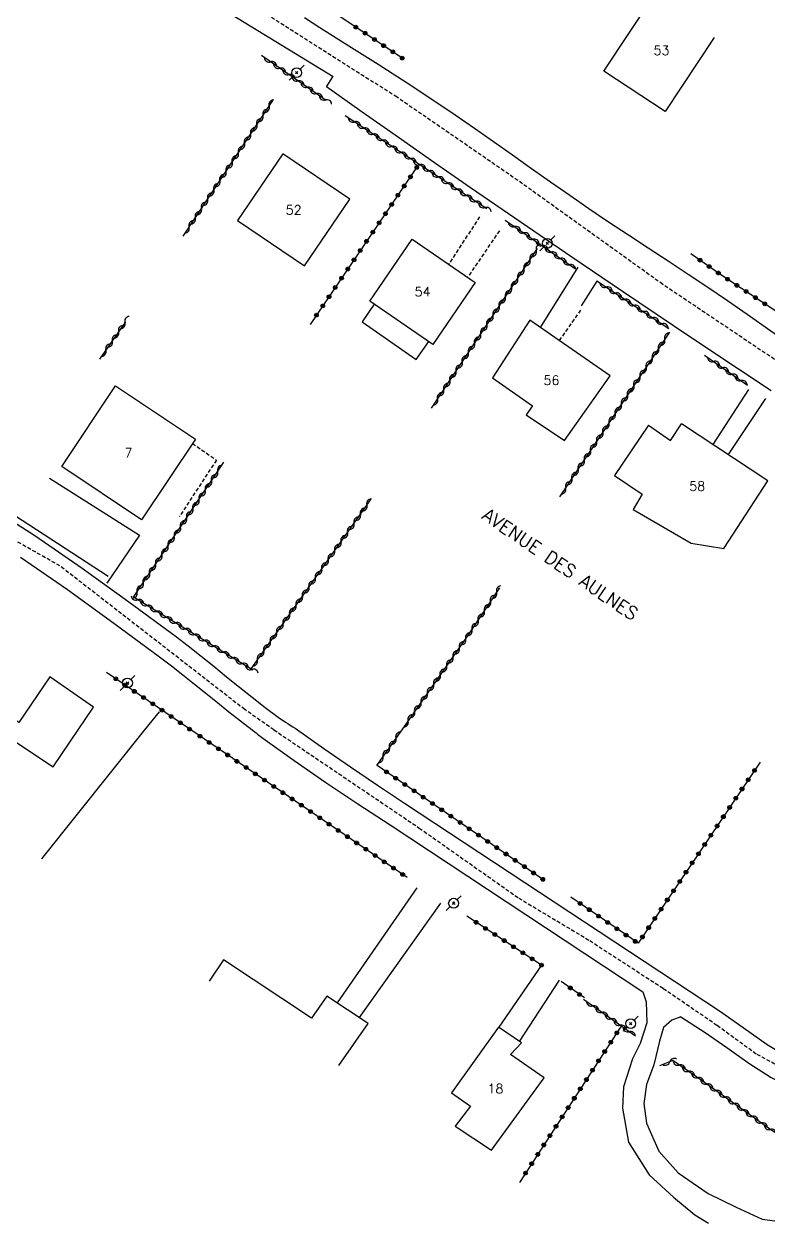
# Model space of a CAD drawing. Header units: millimetres. Extents: x 159000 to 160001, y 158000 to 159001.
# Drawn here: x 159566.9 to 159667, y 158104.7 to 158266 of the extents above; entities that cross this region are included whole.
import ezdxf
from ezdxf.enums import TextEntityAlignment as Align

# ---------------------------------------------------------------- set-up
doc = ezdxf.new("R2010")
doc.units = ezdxf.units.MM
doc.linetypes.add('DASHED', pattern=[0.75, 0.5, -0.25])
doc.layers.get('0').update_dxf_attribs({"linetype": 'CONTINUOUS'})
for name, color, linetype in [('W0001', 6, 'DASHED'), ('W0008', 7, 'CONTINUOUS'), ('W0017', 7, 'CONTINUOUS'), ('W0071', 7, 'CONTINUOUS'), ('W0101', 7, 'CONTINUOUS'), ('W0104', 1, 'CONTINUOUS'), ('W0112', 1, 'DASHED'), ('W0303', 7, 'CONTINUOUS'), ('W0310', 3, 'CONTINUOUS'), ('W0323', 7, 'CONTINUOUS'), ('W0330', 7, 'CONTINUOUS'), ('W0473', 7, 'CONTINUOUS'), ('W0989', 7, 'CONTINUOUS'), ('W0991', 7, 'CONTINUOUS')]:
    doc.layers.add(name, color=color, linetype=linetype)
doc.styles.get("Standard").update_dxf_attribs({"font": 'romans.shx', "width": 0.85})

# ---------------------------------------------------------------- blocks, each defined once
blk = doc.blocks.new('T473')
for p, q in [((-0.166667, 0.166667), (0.166667, -0.166667)), ((-0.166667, -0.166667), (0.166667, 0.166667)), ((0.500001, 0.500001), (1.000002, 1.000002)), ((-1.000002, -1.000002), (-0.500001, -0.500001))]:
    blk.add_line(p, q)
blk.add_ellipse((0, 0), major_axis=(0.471405, 0.471405), ratio=1, start_param=5.4977871438, end_param=11.780972451)
blk = doc.blocks.new('t323o')
at = {"color": 0, "linetype": 'Continuous'}
for radius in [0.25, 0.15]:
    blk.add_circle((0, 0), radius, dxfattribs=at)
blk = doc.blocks.new('t310o')
at = {"color": 0, "linetype": 'Continuous'}
for centre, start, end in [((-0.5, 0.38), 216.8699, 323.1304), ((0.5, -0.37), 36.8699, 143.1303)]:
    blk.add_arc(centre, 0.625, start, end, dxfattribs=at)

msp = doc.modelspace()

# ---------------------------------------------------------------- linework, layer by layer
at = {"layer": 'W0001'}
for points in [[(159600.54, 158171), (159596.61, 158173.73), (159571.76, 158193.05), (159545.31, 158208.02), (159529.65, 158217.99), (159518.74, 158225.31), (159515.91, 158228.78), (159514.41, 158232.03), (159513.46, 158236.65), (159514.14, 158243.34), (159518.14, 158249.91), (159524.41, 158258.2), (159536.58, 158276.33), (159544.67, 158288.21), (159552.81, 158299.14)], [(159741.56, 158171), (159730.37, 158177.59), (159718.16, 158184.75), (159703.61, 158194.06), (159688.88, 158205.98), (159672.21, 158217.91), (159652.84, 158230.92), (159633.35, 158244.9), (159617.09, 158256.1), (159599.03, 158267.56), (159578.3, 158282.08), (159564.34, 158291.2), (159552.81, 158299.14)], [(159600.54, 158171), (159620.08, 158157.8), (159633.45, 158148.38), (159643.01, 158142.65), (159652.9, 158136.23), (159660.15, 158131.26), (159665.47, 158127.37), (159670.15, 158124.92), (159676.75, 158122.82), (159685.62, 158122.15), (159693.5, 158122.4), (159701.82, 158123.81), (159710.91, 158125.98), (159720.93, 158128.64), (159731.75, 158131.66), (159745.98, 158135.63), (159756.23, 158139.19), (159768.12, 158144.71), (159776.26, 158148.2)]]:
    msp.add_lwpolyline(points, dxfattribs=at)
at = {"layer": 'W0008'}
for points in [[(159608.49, 158258.87), (159592.29, 158268.77)], [(159670.53, 158222.4), (159664.17, 158226.9), (159661.54, 158228.72), (159658.89, 158230.51), (159656.23, 158232.28), (159653.56, 158234.04), (159650.88, 158235.79), (159648.21, 158237.54), (159645.55, 158239.31), (159642.9, 158241.11), (159640.32, 158242.88), (159637.75, 158244.68), (159635.19, 158246.49), (159632.64, 158248.31), (159630.08, 158250.12), (159627.51, 158251.92), (159624.93, 158253.7), (159622.33, 158255.46), (159618.45, 158258.01), (159614.54, 158260.51), (159610.62, 158262.98), (159606.7, 158265.46), (159604.63, 158266.77)], [(159607.59, 158257.5), (159608.48, 158258.87)], [(159667.4, 158216.63), (159663.02, 158219.53), (159658.64, 158222.43), (159654.27, 158225.35), (159647.43, 158229.97), (159640.6, 158234.6), (159633.79, 158239.26), (159626.99, 158243.93), (159622.13, 158247.3), (159617.27, 158250.69), (159612.42, 158254.08), (159607.59, 158257.5)]]:
    msp.add_lwpolyline(points, dxfattribs=at)
at = {"layer": 'W0017'}
for points in [[(159636.39, 158225.14), (159641.44, 158233.26)], [(159643.94, 158231.38), (159641.86, 158228.06)], [(159664.36, 158216.8), (159659.55, 158209.41)], [(159666.63, 158215.58), (159661.61, 158208.05)], [(159570.35, 158204.86), (159582.45, 158197.18), (159578.07, 158190.74)], [(159619.74, 158149.75), (159609.05, 158134.27)], [(159622.94, 158147.71), (159611.99, 158132.31)], [(159636.53, 158139.36), (159630.8, 158130.99)], [(159633.56, 158129.1), (159638.94, 158137.35)], [(159650.17, 158135.78), (159650.6, 158134.4), (159650.7, 158131.58), (159649.79, 158128.79), (159648.75, 158126.77), (159647.56, 158122.99), (159647.42, 158120.13), (159648.23, 158115.52), (159650.98, 158111.14), (159654.25, 158108.16), (159657.16, 158105.77), (159658.97, 158104.66)], [(159655.25, 158132.42), (159654.04, 158131.95), (159652.92, 158130.96), (159652.41, 158129.13), (159651.61, 158125.96), (159650.66, 158123.29), (159650.29, 158120.76), (159650.65, 158118.11), (159652.3, 158114.33), (159654.92, 158111.39), (159658.95, 158108.61), (159662.71, 158106.81), (159666.18, 158105.2), (159669.23, 158104.79), (159671.67, 158105.57), (159673.3, 158107.65), (159674.42, 158111.7), (159674.64, 158112.78), (159674.75, 158115.23), (159674.33, 158117.6), (159673.49, 158119.79), (159670.62, 158122.57)]]:
    msp.add_lwpolyline(points, dxfattribs=at)
at = {"layer": 'W0071'}
for points in [[(159561.84, 158201.34), (159568.36, 158197.17), (159574.74, 158192.77), (159581.02, 158188.23), (159587.24, 158183.63), (159589.01, 158182.3), (159590.74, 158180.93), (159592.46, 158179.55), (159594.18, 158178.15), (159595.89, 158176.76), (159597.61, 158175.38), (159599.36, 158174.02), (159601.12, 158172.69), (159601.44, 158172.47), (159601.76, 158172.26), (159602.08, 158172.05), (159602.41, 158171.84), (159602.74, 158171.64), (159603.06, 158171.43), (159603.39, 158171.22), (159603.71, 158171)], [(159566.47, 158194.22), (159572.78, 158189.87), (159579, 158185.37), (159585.16, 158180.82), (159586.74, 158179.63), (159588.3, 158178.41), (159589.85, 158177.17), (159591.39, 158175.93), (159592.93, 158174.68), (159594.47, 158173.44), (159596.02, 158172.21), (159597.59, 158171)], [(159597.59, 158171), (159597.78, 158170.86), (159597.96, 158170.72), (159598.14, 158170.58), (159598.32, 158170.43), (159598.5, 158170.29), (159598.69, 158170.15), (159598.87, 158170.01), (159599.05, 158169.87), (159603.26, 158166.86), (159607.53, 158163.94), (159611.84, 158161.07), (159616.16, 158158.22), (159650.17, 158135.78)], [(159603.71, 158171), (159607.27, 158168.49), (159610.85, 158166.01), (159614.46, 158163.56), (159618.08, 158161.14), (159660.44, 158133.19), (159663.65, 158130.97), (159666.89, 158128.69), (159670.31, 158126.62)], [(159655.25, 158132.42), (159658.51, 158130.27), (159661.45, 158128.25), (159664.39, 158126.18), (159667.42, 158124.23), (159670.64, 158122.6)]]:
    msp.add_lwpolyline(points, dxfattribs=at)
at = {"layer": 'W0101'}
for points in [[(159659.73, 158264.14), (159653.13, 158254.18), (159644.91, 158259.63), (159651.63, 158269.79)], [(159650.89, 158211.97), (159646.33, 158205.2), (159650.06, 158202.69), (159648.85, 158200.64), (159656.67, 158196.1), (159661.06, 158195.4), (159666.97, 158204.52), (159655.37, 158212.17)], [(159650.89, 158211.97), (159653.89, 158209.94)], [(159653.89, 158209.94), (159655.37, 158212.17)], [(159607.67, 158135.19), (159605.59, 158132.24), (159593.76, 158140.05), (159591.83, 158137.18)], [(159609.28, 158125.87), (159613.21, 158131.5), (159607.67, 158135.19)]]:
    msp.add_lwpolyline(points, dxfattribs=at)
for points in [[(159610.73, 158242.38), (159601.74, 158248.49), (159595.65, 158239.53), (159604.63, 158233.42)], [(159627.59, 158231.19), (159621.92, 158222.86), (159613.45, 158228.66), (159619.14, 158237.03)], [(159629.91, 158218.36), (159635.32, 158214.6), (159634.45, 158213.37), (159639.63, 158209.94), (159645.76, 158218.62), (159634.97, 158226.13)], [(159582.73, 158199.26), (159572, 158206.41), (159579.23, 158217.27), (159589.97, 158210.11)], [(159630.74, 158131.03), (159624.42, 158122.18), (159626.98, 158120.39), (159624.92, 158117.7), (159629.78, 158114.45), (159636.89, 158124.19), (159632.37, 158127.32), (159633.85, 158128.9)]]:
    msp.add_lwpolyline(points, close=True, dxfattribs=at)
at = {"layer": 'W0104'}
for points in [[(159614.03, 158228.27), (159612.42, 158225.87), (159619.67, 158220.84), (159621.39, 158223.23)], [(159574.2, 158171), (159576.25, 158174.04), (159570.4, 158178.12), (159566.24, 158171.99), (159564.54, 158173.15)], [(159563.33, 158171), (159570.84, 158166.04), (159574.2, 158171)]]:
    msp.add_lwpolyline(points, dxfattribs=at)
at = {"layer": 'W0112'}
for points in [[(159628.18, 158240.01), (159624.04, 158233.64)], [(159630.86, 158238.15), (159626.58, 158231.88)], [(159641.77, 158227.46), (159638.91, 158223.38)], [(159589.59, 158209.54), (159592.8, 158207.29), (159587.78, 158199.65)]]:
    msp.add_lwpolyline(points, dxfattribs=at)
at = {"layer": 'W0303'}
msp.add_lwpolyline([(159563.69, 158201.14), (159578.25, 158191.7)], dxfattribs=at)
at = {"layer": 'W0310'}
for points in [[(159607.57, 158255.67), (159598.85, 158261.72)], [(159588.31, 158237.4), (159600.5, 158255.82)], [(159629.18, 158241.08), (159610.1, 158253.61)], [(159631.65, 158239.56), (159641.08, 158233.01)], [(159635.96, 158235.75), (159621.7, 158214.27)], [(159643.94, 158231.39), (159653.65, 158225)], [(159580.57, 158225.9), (159577.08, 158220.85)], [(159653.73, 158224.51), (159638.94, 158202.33)], [(159658.43, 158221.41), (159664.21, 158217.38)], [(159597.72, 158179.03), (159581.64, 158188.84), (159593.81, 158207.01)], [(159613.59, 158202.07), (159613.23, 158201.53), (159597.43, 158179.21)], [(159630.86, 158190.1), (159626.68, 158183.77), (159617.72, 158171)], [(159617.72, 158171), (159614.34, 158166.19)], [(159649.18, 158129.79), (159642.18, 158134.72)], [(159673.67, 158113.14), (159667.38, 158117.19), (159658.46, 158123.57), (159654.17, 158126.52), (159652.37, 158125.8)]]:
    msp.add_lwpolyline(points, dxfattribs=at)
at = {"layer": 'W0323'}
for points in [[(159617.91, 158261.29), (159600.33, 158273.05)], [(159620.04, 158247.08), (159605.41, 158225.55)], [(159674.79, 158222.84), (159660.64, 158232.22), (159656.61, 158235.05)], [(159589.35, 158171), (159578.04, 158178.72)], [(159618.44, 158151.16), (159589.35, 158171)], [(159636.98, 158150.7), (159614.44, 158166.19)], [(159665.92, 158166.65), (159649.51, 158142.29), (159640.48, 158148.51)], [(159636.53, 158139.36), (159626.48, 158145.93)], [(159642.29, 158134.94), (159639.18, 158137.15)], [(159647.25, 158131.15), (159633.56, 158110.13)]]:
    msp.add_lwpolyline(points, dxfattribs=at)
at = {"layer": 'W0330'}
for points in [[(159583.18, 158171), (159585.13, 158173.43)], [(159569.31, 158153.64), (159583.18, 158171)]]:
    msp.add_lwpolyline(points, dxfattribs=at)

# ---------------------------------------------------------------- block references
at = {"layer": 'W0310'}
for p, rotation in [((159600.08, 158260.87), 145.2768516791968), ((159601.31, 158260.01), 145.2768516791968), ((159602.55, 158259.16), 145.2768516791968), ((159603.78, 158258.3), 145.2768516791968), ((159605.01, 158257.45), 145.2768516791968), ((159606.25, 158256.59), 145.2768516791968), ((159607.48, 158255.74), 145.2768516791968), ((159599.9, 158254.91), 56.49933846659859), ((159598.24, 158252.41), 56.49933846659859), ((159599.07, 158253.66), 56.49933846659859), ((159611.36, 158252.79), 146.7096315982517), ((159597.41, 158251.16), 56.49933846659859), ((159612.61, 158251.96), 146.7096315982517), ((159613.86, 158251.14), 146.7096315982517), ((159596.58, 158249.91), 56.49933846659859), ((159615.12, 158250.32), 146.7096315982517), ((159616.37, 158249.49), 146.7096315982517), ((159594.93, 158247.4), 56.49933846659859), ((159595.76, 158248.65), 56.49933846659859), ((159617.63, 158248.67), 146.7096315982517), ((159618.88, 158247.85), 146.7096315982517), ((159594.1, 158246.15), 56.49933846659859), ((159620.13, 158247.02), 146.7096315982517), ((159621.39, 158246.2), 146.7096315982517), ((159593.27, 158244.9), 56.49933846659859), ((159622.64, 158245.38), 146.7096315982517), ((159623.89, 158244.55), 146.7096315982517), ((159592.45, 158243.65), 56.49933846659859), ((159625.15, 158243.73), 146.7096315982517), ((159626.4, 158242.91), 146.7096315982517), ((159590.79, 158241.15), 56.49933846659859), ((159591.62, 158242.4), 56.49933846659859), ((159627.66, 158242.08), 146.7096315982517), ((159628.91, 158241.26), 146.7096315982517), ((159589.96, 158239.9), 56.49933846659859), ((159589.13, 158238.65), 56.49933846659859), ((159632.88, 158238.7), 325.2038347864575), ((159634.11, 158237.85), 325.2038347864575), ((159635.35, 158236.99), 325.2038347864575), ((159635.81, 158235.51), 236.4004391149373), ((159636.58, 158236.14), 325.2038347864575), ((159637.81, 158235.28), 325.2038347864575), ((159634.15, 158233.01), 236.4004391149373), ((159634.98, 158234.26), 236.4004391149373), ((159639.04, 158234.42), 325.2038347864575), ((159640.27, 158233.57), 325.2038347864575), ((159633.32, 158231.76), 236.4004391149373), ((159632.49, 158230.51), 236.4004391149373), ((159645.2, 158230.56), 326.656039534361), ((159630.83, 158228.01), 236.4004391149373), ((159631.66, 158229.26), 236.4004391149373), ((159646.45, 158229.74), 326.656039534361), ((159647.7, 158228.91), 326.656039534361), ((159630, 158226.77), 236.4004391149373), ((159648.96, 158228.09), 326.656039534361), ((159650.21, 158227.26), 326.656039534361), ((159580.49, 158225.79), 235.3353118565395), ((159629.17, 158225.52), 236.4004391149373), ((159651.46, 158226.44), 326.656039534361), ((159652.72, 158225.62), 326.656039534361), ((159578.79, 158223.32), 235.3353118565395), ((159579.64, 158224.56), 235.3353118565395), ((159628.34, 158224.27), 236.4004391149373), ((159653.09, 158223.55), 236.3088053808933), ((159577.93, 158222.09), 235.3353118565395), ((159626.68, 158221.77), 236.4004391149373), ((159627.51, 158223.02), 236.4004391149373), ((159652.25, 158222.3), 236.3088053808933), ((159625.85, 158220.52), 236.4004391149373), ((159651.42, 158221.05), 236.3088053808933), ((159659.66, 158220.55), 325.0885167866134), ((159625.02, 158219.27), 236.4004391149373), ((159649.76, 158218.55), 236.3088053808933), ((159650.59, 158219.8), 236.3088053808933), ((159660.89, 158219.7), 325.0885167866134), ((159662.12, 158218.84), 325.0885167866134), ((159623.36, 158216.77), 236.4004391149373), ((159624.19, 158218.02), 236.4004391149373), ((159648.93, 158217.3), 236.3088053808933), ((159663.35, 158217.98), 325.0885167866134), ((159622.53, 158215.52), 236.4004391149373), ((159648.09, 158216.06), 236.3088053808933), ((159646.43, 158213.56), 236.3088053808933), ((159647.26, 158214.81), 236.3088053808933), ((159645.6, 158212.31), 236.3088053808933), ((159644.77, 158211.06), 236.3088053808933), ((159643.93, 158209.82), 236.3088053808933), ((159642.27, 158207.32), 236.3088053808933), ((159643.1, 158208.57), 236.3088053808933), ((159592.98, 158205.76), 56.18057059997207), ((159641.44, 158206.07), 236.3088053808933), ((159592.14, 158204.52), 56.18057059997207), ((159640.6, 158204.82), 236.3088053808933), ((159591.31, 158203.27), 56.18057059997207), ((159639.77, 158203.58), 236.3088053808933), ((159589.64, 158200.78), 56.18057059997207), ((159590.47, 158202.02), 56.18057059997207), ((159613.03, 158201.25), 234.7090930946573), ((159588.8, 158199.53), 56.18057059997207), ((159612.17, 158200.02), 234.7090930946573), ((159587.97, 158198.29), 56.18057059997207), ((159610.43, 158197.58), 234.7090930946573), ((159611.3, 158198.8), 234.7090930946573), ((159586.3, 158195.79), 56.18057059997207), ((159587.14, 158197.04), 56.18057059997207), ((159609.57, 158196.35), 234.7090930946573), ((159585.47, 158194.55), 56.18057059997207), ((159608.7, 158195.13), 234.7090930946573), ((159584.63, 158193.3), 56.18057059997207), ((159606.97, 158192.68), 234.7090930946573), ((159607.83, 158193.9), 234.7090930946573), ((159583.8, 158192.05), 56.18057059997207), ((159606.1, 158191.45), 234.7090930946573), ((159582.13, 158189.56), 56.18057059997207), ((159582.96, 158190.81), 56.18057059997207), ((159605.23, 158190.23), 234.7090930946573), ((159630.48, 158189.53), 236.5632244223306), ((159582.19, 158188.51), 148.6115366023993), ((159603.5, 158187.78), 234.7090930946573), ((159604.37, 158189), 234.7090930946573), ((159629.65, 158188.28), 236.5632244223306), ((159583.47, 158187.73), 148.6115366023993), ((159584.75, 158186.95), 148.6115366023993), ((159602.63, 158186.56), 234.7090930946573), ((159628.83, 158187.02), 236.5632244223306), ((159586.03, 158186.17), 148.6115366023993), ((159587.31, 158185.39), 148.6115366023993), ((159601.77, 158185.33), 234.7090930946573), ((159627.17, 158184.52), 236.5632244223306), ((159628, 158185.77), 236.5632244223306), ((159588.59, 158184.61), 148.6115366023993), ((159589.87, 158183.83), 148.6115366023993), ((159591.15, 158183.04), 148.6115366023993), ((159600.03, 158182.88), 234.7090930946573), ((159600.9, 158184.11), 234.7090930946573), ((159626.33, 158183.28), 234.936281421054), ((159592.43, 158182.26), 148.6115366023993), ((159593.71, 158181.48), 148.6115366023993), ((159599.17, 158181.66), 234.7090930946573), ((159625.47, 158182.05), 234.936281421054), ((159594.99, 158180.7), 148.6115366023993), ((159596.27, 158179.92), 148.6115366023993), ((159598.3, 158180.43), 234.7090930946573), ((159623.75, 158179.59), 234.936281421054), ((159624.61, 158180.82), 234.936281421054), ((159597.55, 158179.14), 148.6115366023993), ((159622.89, 158178.37), 234.936281421054), ((159622.02, 158177.14), 234.936281421054), ((159621.16, 158175.91), 234.936281421054), ((159619.44, 158173.46), 234.936281421054), ((159620.3, 158174.68), 234.936281421054), ((159618.58, 158172.23), 234.936281421054), ((159616.07, 158168.65), 234.9362814211077), ((159616.93, 158169.88), 234.9362814211077), ((159615.2, 158167.42), 234.9362814211077), ((159643.41, 158133.86), 144.8238712024539), ((159644.63, 158133), 144.8238712024539), ((159645.86, 158132.13), 144.8238712024539), ((159647.08, 158131.27), 144.8238712024539), ((159648.31, 158130.4), 144.8238712024539), ((159653.76, 158126.35), 201.6806367283193), ((159655.05, 158125.91), 145.4982762187381), ((159656.28, 158125.06), 145.4982762187381), ((159657.52, 158124.21), 145.4982762187381), ((159658.75, 158123.36), 144.444096041327), ((159659.97, 158122.49), 144.444096041327), ((159661.19, 158121.61), 144.444096041327), ((159662.41, 158120.74), 144.444096041327), ((159663.63, 158119.87), 144.444096041327), ((159664.85, 158119), 144.444096041327), ((159666.07, 158118.13), 144.444096041327), ((159667.29, 158117.25), 144.444096041327)]:
    msp.add_blockref('t310o', p, dxfattribs=dict(at, rotation=rotation))
at = {"layer": 'W0323'}
for p, rotation in [((159611.55, 158265.54), 146.2280352618278), ((159612.8, 158264.71), 146.2280352618278), ((159614.05, 158263.87), 146.2280352618278), ((159615.29, 158263.04), 146.2280352618278), ((159616.54, 158262.21), 146.2280352618278), ((159617.79, 158261.37), 146.2280352618278), ((159619.74, 158246.64), 235.7936695656792), ((159618.9, 158245.4), 235.7936695656792), ((159618.06, 158244.16), 235.7936695656792), ((159616.37, 158241.68), 235.7936695656792), ((159617.21, 158242.92), 235.7936695656792), ((159615.53, 158240.44), 235.7936695656792), ((159614.68, 158239.2), 235.7936695656792), ((159613, 158236.72), 235.7936695656792), ((159613.84, 158237.96), 235.7936695656792), ((159612.15, 158235.48), 235.7936695656792), ((159611.31, 158234.24), 235.7936695656792), ((159657.84, 158234.18), 144.961286314743), ((159610.47, 158233), 235.7936695656792), ((159659.07, 158233.32), 144.961286314743), ((159660.3, 158232.46), 144.961286314743), ((159608.78, 158230.51), 235.7936695656792), ((159609.63, 158231.75), 235.7936695656792), ((159661.54, 158231.62), 146.4551151913479), ((159662.79, 158230.8), 146.4551151913479), ((159607.94, 158229.27), 235.7936695656792), ((159664.04, 158229.97), 146.4551151913479), ((159665.29, 158229.14), 146.4551151913479), ((159607.1, 158228.03), 235.7936695656792), ((159666.54, 158228.31), 146.4551151913479), ((159606.25, 158226.79), 235.7936695656792), ((159579.28, 158177.87), 145.6941590553779), ((159580.52, 158177.03), 145.6941590553779), ((159581.76, 158176.18), 145.6941590553779), ((159583, 158175.34), 145.6941590553779), ((159584.24, 158174.49), 145.6941590553779), ((159585.48, 158173.65), 145.6941590553779), ((159586.71, 158172.8), 145.6941590553779), ((159587.95, 158171.96), 145.6941590553779), ((159589.19, 158171.11), 145.6941590553779), ((159590.59, 158170.15), 145.6941590554007), ((159591.83, 158169.31), 145.6941590554007), ((159593.07, 158168.46), 145.6941590554007), ((159594.31, 158167.62), 145.6941590554007), ((159595.55, 158166.77), 145.6941590554007), ((159596.79, 158165.93), 145.6941590554007), ((159598.03, 158165.08), 145.6941590554007), ((159599.27, 158164.24), 145.6941590554007), ((159615.68, 158165.34), 145.5006467361493), ((159616.91, 158164.49), 145.5006467361493), ((159664.33, 158164.29), 236.0537227959051), ((159665.17, 158165.54), 236.0537227959051), ((159600.51, 158163.39), 145.6941590554007), ((159601.74, 158162.55), 145.6941590554007), ((159618.15, 158163.64), 145.5006467361493), ((159619.39, 158162.79), 145.5006467361493), ((159663.49, 158163.05), 236.0537227959051), ((159602.98, 158161.7), 145.6941590554007), ((159604.22, 158160.86), 145.6941590554007), ((159620.62, 158161.94), 145.5006467361493), ((159621.86, 158161.09), 145.5006467361493), ((159662.65, 158161.81), 236.0537227959051), ((159605.46, 158160.01), 145.6941590554007), ((159623.1, 158160.24), 145.5006467361493), ((159624.33, 158159.39), 145.5006467361493), ((159660.98, 158159.32), 236.0537227959051), ((159661.82, 158160.56), 236.0537227959051), ((159606.7, 158159.16), 145.6941590554007), ((159607.94, 158158.32), 145.6941590554007), ((159625.57, 158158.54), 145.5006467361493), ((159626.8, 158157.69), 145.5006467361493), ((159660.14, 158158.07), 236.0537227959051), ((159609.18, 158157.47), 145.6941590554007), ((159610.42, 158156.63), 145.6941590554007), ((159628.04, 158156.84), 145.5006467361493), ((159629.28, 158155.99), 145.5006467361493), ((159659.3, 158156.83), 236.0537227959051), ((159611.66, 158155.78), 145.6941590554007), ((159612.9, 158154.94), 145.6941590554007), ((159630.51, 158155.15), 145.5006467361493), ((159658.47, 158155.58), 236.0537227959051), ((159614.14, 158154.09), 145.6941590554007), ((159615.37, 158153.25), 145.6941590554007), ((159631.75, 158154.3), 145.5006467361493), ((159632.98, 158153.45), 145.5006467361493), ((159656.79, 158153.1), 236.0537227959051), ((159657.63, 158154.34), 236.0537227959051), ((159616.61, 158152.4), 145.6941590554007), ((159617.85, 158151.56), 145.6941590554007), ((159634.22, 158152.6), 145.5006467361493), ((159635.46, 158151.75), 145.5006467361493), ((159655.95, 158151.85), 236.0537227959051), ((159636.69, 158150.9), 145.5006467361493), ((159655.12, 158150.61), 236.0537227959051), ((159653.44, 158148.12), 236.0537227959051), ((159654.28, 158149.36), 236.0537227959051), ((159641.71, 158147.66), 145.4508571679592), ((159642.95, 158146.81), 145.4508571679592), ((159652.6, 158146.87), 236.0537227959051), ((159627.73, 158145.11), 146.811203195758), ((159644.19, 158145.95), 145.4508571679592), ((159645.42, 158145.1), 145.4508571679592), ((159651.76, 158145.63), 236.0537227959051), ((159628.99, 158144.29), 146.811203195758), ((159630.24, 158143.47), 146.811203195758), ((159646.66, 158144.25), 145.4508571679592), ((159647.89, 158143.4), 145.4508571679592), ((159650.09, 158143.14), 236.0537227959051), ((159650.93, 158144.39), 236.0537227959051), ((159631.5, 158142.65), 146.811203195758), ((159632.75, 158141.83), 146.811203195758), ((159649.13, 158142.55), 145.4508571679592), ((159634.01, 158141.01), 146.811203195758), ((159635.26, 158140.19), 146.811203195758), ((159636.52, 158139.36), 146.811203195758), ((159640.4, 158136.28), 144.6142259451409), ((159641.63, 158135.41), 144.6142259451409), ((159646.66, 158130.24), 236.9310108919194), ((159645.84, 158128.98), 236.9310108919194), ((159645.02, 158127.73), 236.9310108919194), ((159644.2, 158126.47), 236.9310108919194), ((159642.56, 158123.95), 236.9310108919194), ((159643.38, 158125.21), 236.9310108919194), ((159641.74, 158122.7), 236.9310108919194), ((159640.93, 158121.44), 236.9310108919194), ((159639.29, 158118.93), 236.9310108919194), ((159640.11, 158120.18), 236.9310108919194), ((159638.47, 158117.67), 236.9310108919194), ((159637.65, 158116.41), 236.9310108919194), ((159636.83, 158115.16), 236.9310108919194), ((159635.2, 158112.64), 236.9310108919194), ((159636.02, 158113.9), 236.9310108919194), ((159634.38, 158111.38), 236.9310108919194)]:
    msp.add_blockref('t323o', p, dxfattribs=dict(at, rotation=rotation))
at = {"layer": 'W0473'}
for p in [(159603.6, 158259.41), (159637.3, 158236.45), (159580.84, 158177.31), (159624.7, 158147.68), (159648.51, 158131.48)]:
    msp.add_blockref('T473', p, dxfattribs=at)

# ---------------------------------------------------------------- texts
at = {"layer": 'W0989'}
msp.add_text('AVENUE DES AULNES', height=1.75, rotation=325.7658, dxfattribs=at).set_placement((159628.41, 158199.47))
at = {"layer": 'W0991'}
for s, p in [('53', (159652.66, 158262.41)), ('52', (159603.19, 158240.95)), ('54', (159620.53, 158229.95)), ('56', (159637.86, 158218.03)), ('7', (159580.98, 158208.26)), ('58', (159657.46, 158203.79)), ('18', (159630.33, 158122.74))]:
    msp.add_text(s, height=1.25, dxfattribs=at).set_placement(p, align=Align.MIDDLE_CENTER)

doc.saveas('drawing.dxf')
